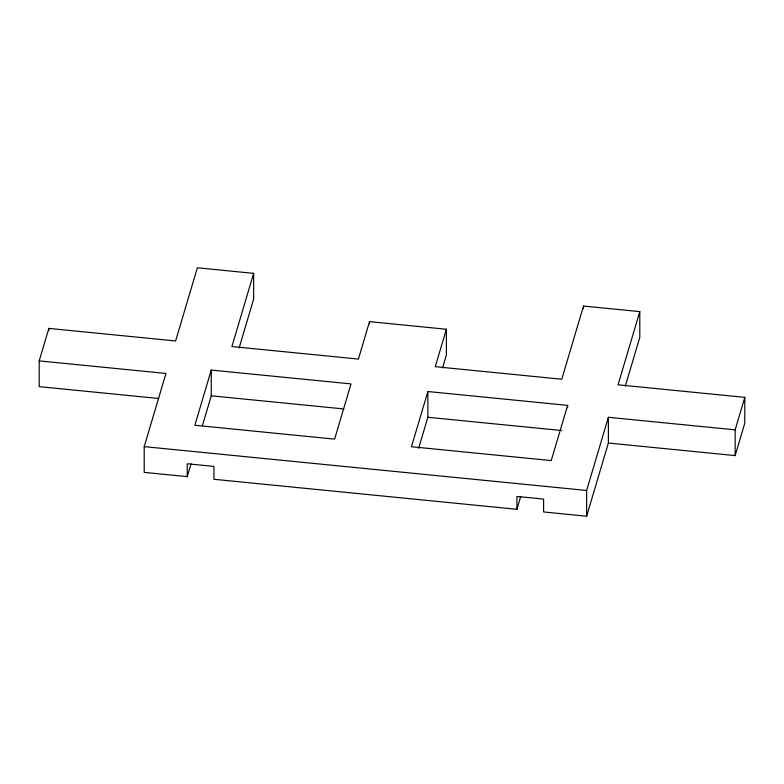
<?xml version="1.0" encoding="UTF-8"?>
<svg xmlns="http://www.w3.org/2000/svg" width="784" height="784" viewBox="0 0 784 784"><rect width="100%" height="100%" fill="white"/><g stroke="black" fill="none" stroke-linecap="round" stroke-linejoin="round"><path stroke-width="1.18" d="M158.642 398.478L39.2 386.639L39.2 360.895L48.853 328.408L175.616 340.962L197.372 267.785L253.644 273.361L253.644 299.106L239.149 347.89M191.041 463.834L187.229 476.643L144.207 472.38L144.207 446.635L165.953 373.458L39.2 360.895M211.259 370.068L194.844 425.271L334.611 439.118L351.016 383.915L211.259 370.068L211.259 395.812L202.37 425.712M253.644 273.361L231.897 346.538L358.406 359.072L369.529 321.646L446.38 329.26L446.38 355.005L442.558 367.872M427.868 391.53L411.463 446.733L551.23 460.58L567.636 405.377L427.868 391.53L427.868 417.274L418.636 448.321M446.38 329.26L435.257 366.687L561.765 379.221L583.521 306.044L639.793 311.62L639.793 337.365L625.289 386.149M187.229 476.643L187.229 463.775L213.934 466.421L213.934 479.289L516.901 509.306L520.713 496.497M516.901 509.306L516.901 496.439L543.606 499.085L543.606 511.952L586.628 516.215L586.628 490.47L608.384 417.294L735.147 429.848L744.8 397.361L618.047 384.797L639.793 311.62M586.628 516.215L608.384 443.038L608.384 417.294M608.384 443.038L735.147 455.592L744.8 423.105L744.8 397.361M211.259 395.812L343.725 408.934M427.868 417.274L561.56 430.514M144.207 446.635L586.628 490.47M735.147 429.848L735.147 455.592M583.521 306.044L583.521 308.377M567.636 405.377L567.636 407.719M369.529 321.646L369.529 323.988M48.853 328.408L48.853 330.75"/></g></svg>
